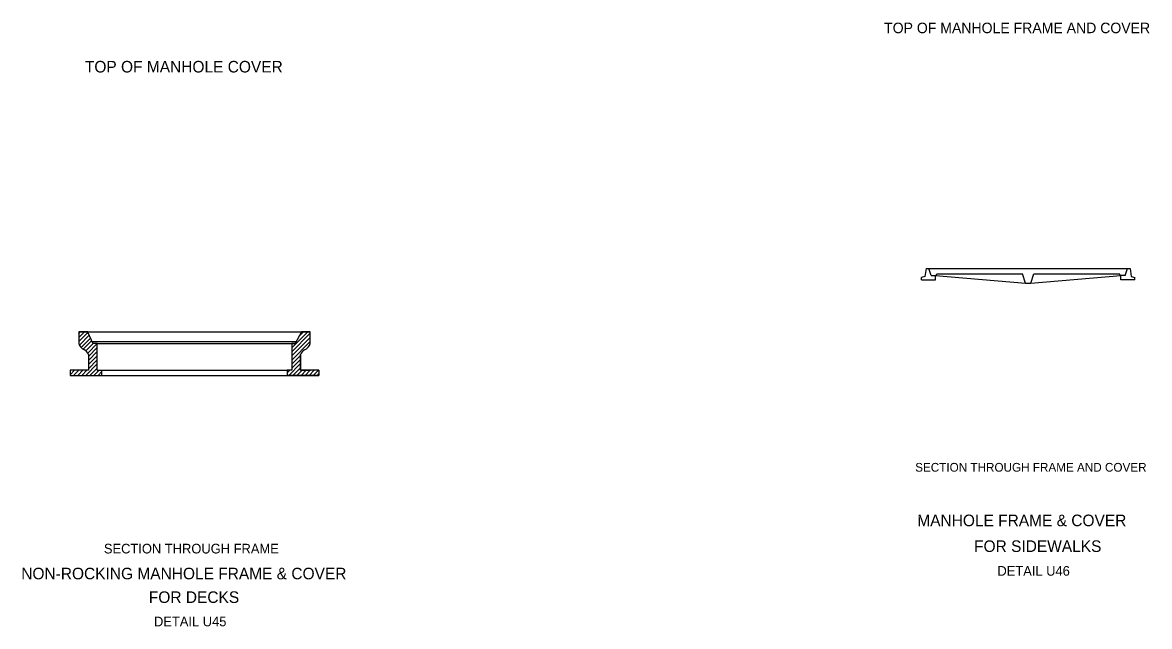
# Model space of a CAD drawing. Extents: x -851.3 to -792.3, y 474.7 to 534.3.
# Drawn here: x -804.43 to -792.27, y 496.52 to 503.03 of the extents above; entities that cross this region are included whole.
import ezdxf

# ---------------------------------------------------------------- set-up
doc = ezdxf.new("R2010")
doc.units = 0
for name, color, linetype in [('56 Stage 3 Anno', 7, 'Continuous'), ('str_Reinforcement-A', 7, 'Continuous'), ('str_Utilities-A', 7, 'Continuous')]:
    doc.layers.add(name, color=color, linetype=linetype)

msp = doc.modelspace()

# ---------------------------------------------------------------- linework, layer by layer
at = {"layer": 'str_Utilities-A'}
for p, q in [((-794.679, 500.382), (-794.69, 500.297)), ((-794.679, 500.382), (-792.474, 500.382)), ((-794.624, 500.307), (-794.648, 500.382)), ((-792.529, 500.307), (-792.505, 500.382)), ((-792.474, 500.382), (-792.463, 500.297)), ((-794.69, 500.297), (-794.728, 500.284)), ((-794.728, 500.26), (-794.728, 500.284)), ((-794.728, 500.26), (-794.577, 500.26)), ((-794.624, 500.307), (-794.577, 500.307)), ((-794.577, 500.307), (-793.604, 500.222)), ((-794.577, 500.26), (-794.577, 500.307)), ((-794.57, 500.307), (-794.561, 500.326)), ((-794.561, 500.326), (-793.638, 500.326)), ((-793.604, 500.222), (-793.638, 500.326)), ((-793.548, 500.222), (-793.516, 500.326)), ((-793.548, 500.222), (-792.576, 500.307)), ((-793.516, 500.326), (-792.592, 500.326)), ((-792.583, 500.307), (-792.592, 500.326)), ((-792.576, 500.26), (-792.576, 500.307)), ((-792.529, 500.307), (-792.576, 500.307)), ((-792.425, 500.26), (-792.576, 500.26)), ((-792.463, 500.297), (-792.425, 500.284)), ((-792.425, 500.26), (-792.425, 500.284)), ((-793.604, 500.222), (-793.548, 500.222)), ((-803.824, 499.699), (-803.73, 499.699)), ((-803.727, 499.699), (-803.824, 499.699)), ((-803.824, 499.699), (-803.824, 499.573)), ((-803.824, 499.682), (-803.807, 499.699)), ((-803.824, 499.638), (-803.763, 499.699)), ((-803.824, 499.594), (-803.727, 499.691)), ((-803.817, 499.556), (-803.712, 499.661)), ((-803.73, 499.699), (-801.324, 499.699)), ((-803.73, 499.699), (-803.67, 499.573)), ((-801.524, 499.527), (-801.352, 499.699)), ((-801.524, 499.482), (-801.324, 499.683)), ((-801.421, 499.699), (-801.486, 499.573)), ((-801.448, 499.648), (-801.396, 499.699)), ((-801.421, 499.699), (-801.324, 499.699)), ((-801.324, 499.699), (-801.418, 499.699)), ((-801.324, 499.573), (-801.324, 499.699)), ((-803.799, 499.53), (-803.698, 499.631)), ((-803.774, 499.511), (-803.684, 499.601)), ((-803.746, 499.495), (-803.669, 499.573)), ((-803.727, 499.47), (-803.624, 499.573)), ((-803.719, 499.434), (-803.624, 499.529)), ((-803.68, 499.593), (-801.476, 499.593)), ((-803.624, 499.573), (-803.67, 499.573)), ((-803.624, 499.573), (-801.486, 499.573)), ((-803.624, 499.284), (-803.624, 499.573)), ((-801.524, 499.438), (-801.324, 499.638)), ((-801.524, 499.394), (-801.324, 499.594)), ((-801.488, 499.573), (-801.524, 499.573)), ((-801.524, 499.573), (-801.524, 499.284)), ((-801.524, 499.571), (-801.523, 499.573)), ((-803.719, 499.39), (-803.624, 499.485)), ((-803.719, 499.453), (-803.719, 499.284)), ((-803.719, 499.346), (-803.624, 499.441)), ((-801.524, 499.35), (-801.429, 499.445)), ((-801.429, 499.453), (-801.429, 499.284)), ((-801.429, 499.284), (-801.429, 499.453)), ((-803.747, 499.229), (-803.624, 499.352)), ((-803.719, 499.301), (-803.624, 499.397)), ((-803.703, 499.229), (-803.624, 499.308)), ((-801.557, 499.229), (-801.429, 499.357)), ((-801.524, 499.306), (-801.429, 499.401)), ((-801.513, 499.229), (-801.429, 499.312)), ((-803.717, 499.284), (-803.917, 499.284)), ((-803.917, 499.284), (-803.917, 499.229)), ((-803.917, 499.28), (-803.913, 499.284)), ((-803.917, 499.236), (-803.868, 499.284)), ((-803.917, 499.229), (-803.574, 499.229)), ((-803.88, 499.229), (-803.824, 499.284)), ((-803.835, 499.229), (-803.78, 499.284)), ((-803.791, 499.229), (-803.736, 499.284)), ((-803.659, 499.229), (-803.603, 499.284)), ((-803.624, 499.284), (-803.574, 499.284)), ((-803.614, 499.229), (-803.574, 499.269)), ((-803.575, 499.229), (-803.574, 499.229)), ((-803.574, 499.229), (-803.574, 499.284)), ((-803.573, 499.284), (-801.571, 499.284)), ((-803.573, 499.229), (-801.322, 499.229)), ((-801.524, 499.284), (-801.574, 499.284)), ((-801.574, 499.284), (-801.574, 499.229)), ((-801.574, 499.256), (-801.546, 499.284)), ((-801.573, 499.229), (-801.574, 499.229)), ((-801.231, 499.229), (-801.574, 499.229)), ((-801.574, 499.229), (-801.231, 499.229)), ((-801.468, 499.229), (-801.413, 499.284)), ((-801.429, 499.284), (-801.322, 499.284)), ((-801.231, 499.284), (-801.429, 499.284)), ((-801.425, 499.284), (-801.414, 499.284)), ((-801.424, 499.229), (-801.369, 499.284)), ((-801.38, 499.229), (-801.325, 499.284)), ((-801.336, 499.229), (-801.281, 499.284)), ((-801.292, 499.229), (-801.236, 499.284)), ((-801.248, 499.229), (-801.231, 499.245)), ((-801.231, 499.284), (-801.231, 499.229))]:
    msp.add_line(p, q, dxfattribs=at)
for centre, radius, start, end in [((-803.725, 499.602), 0.103, 196.5595, 249.3438), ((-803.725, 499.602), 0.103, 196.5595, 249.3438), ((-801.423, 499.602), 0.103, 290.6562, 343.4405), ((-801.423, 499.602), 0.103, 290.6562, 343.4405), ((-801.423, 499.602), 0.103, 290.6562, 343.4405), ((-801.423, 499.602), 0.103, 290.6562, 343.4405), ((-803.804, 499.428), 0.0883, 16.1993, 61.5464), ((-803.804, 499.428), 0.0883, 16.1993, 61.5464), ((-801.344, 499.428), 0.0883, 118.4536, 163.8007), ((-801.344, 499.428), 0.0883, 118.4536, 163.8007), ((-801.344, 499.428), 0.0883, 118.4536, 163.8007), ((-801.344, 499.428), 0.0883, 118.4536, 163.8007)]:
    msp.add_arc(centre, radius, start, end, dxfattribs=at)

# ---------------------------------------------------------------- texts
at = {"layer": '56 Stage 3 Anno'}
for s, height, p in [('SECTION THROUGH FRAME AND COVER', 0.09443, (-794.796, 498.19)), ('SECTION THROUGH FRAME', 0.10414, (-803.552, 497.308)), ('DETAIL U46', 0.1041, (-793.908, 497.068)), ('DETAIL U45', 0.1041, (-803.011, 496.522))]:
    msp.add_text(s, height=height, dxfattribs=at).set_placement(p)
at = {"layer": 'str_Reinforcement-A'}
for s, height, p in [('TOP OF MANHOLE FRAME AND COVER', 0.11332, (-795.131, 502.92)), ('TOP OF MANHOLE COVER', 0.12497, (-803.757, 502.496)), ('MANHOLE FRAME & COVER', 0.12497, (-794.773, 497.602)), ('FOR SIDEWALKS', 0.12497, (-794.16, 497.324)), ('NON-ROCKING MANHOLE FRAME & COVER', 0.12497, (-804.444, 497.029)), ('FOR DECKS', 0.125, (-803.067, 496.774))]:
    msp.add_text(s, height=height, dxfattribs=at).set_placement(p)

doc.saveas('drawing.dxf')
